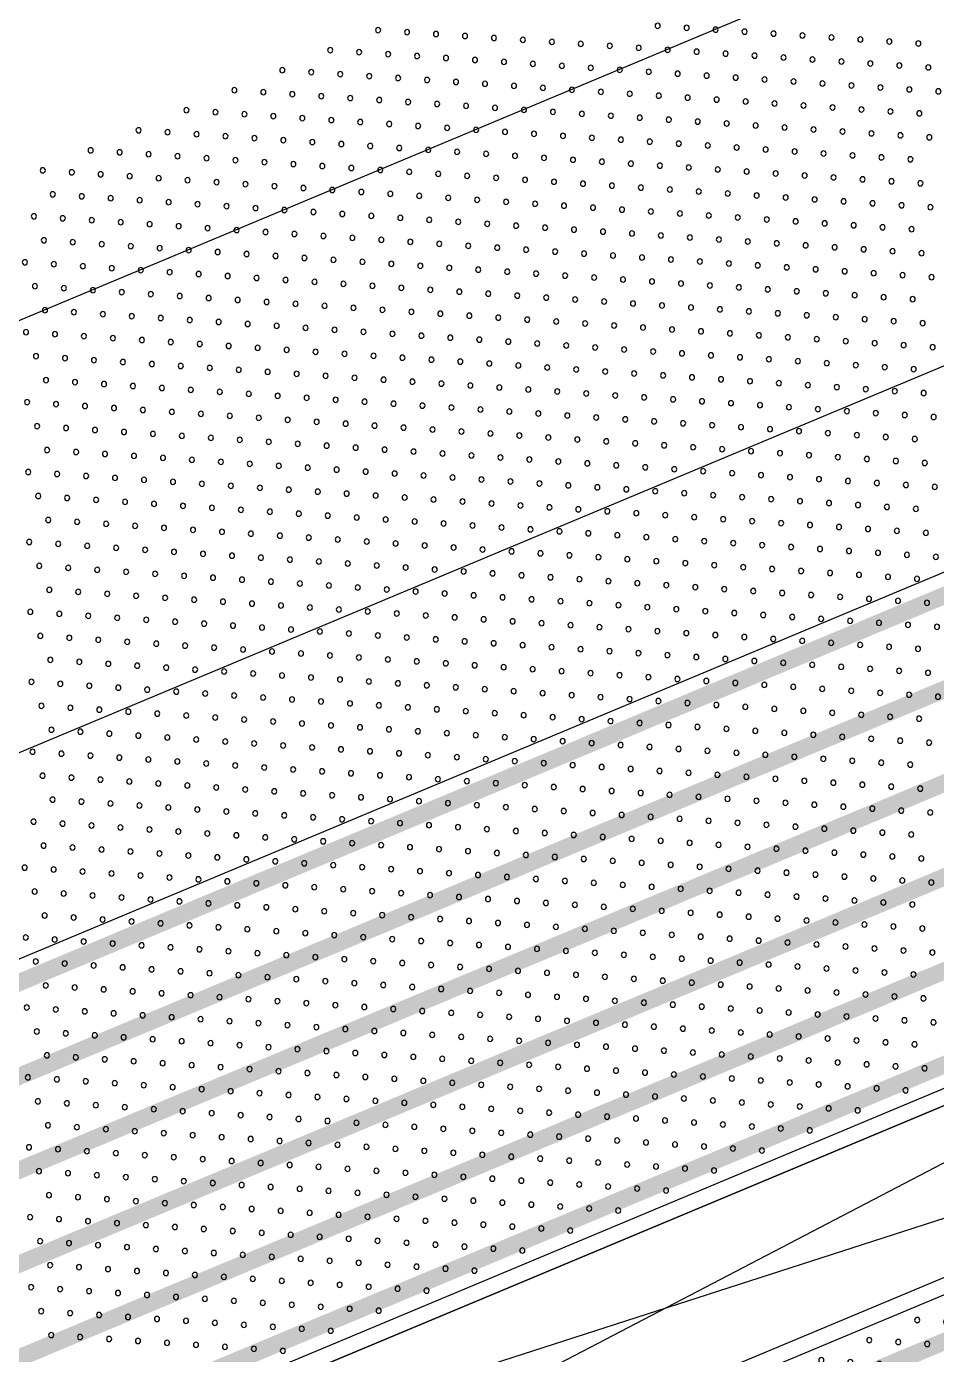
# Model space of a CAD drawing. Header units: millimetres. Extents: x 712803 to 922331, y -1382701 to -1225629.
# Drawn here: x 810836 to 811888, y -1275239 to -1273705 of the extents above; entities that cross this region are included whole.
import ezdxf

# ---------------------------------------------------------------- set-up
doc = ezdxf.new("R2010")
doc.units = ezdxf.units.MM
doc.header["$LTSCALE"] = 10
doc.header["$MEASUREMENT"] = 0
doc.linetypes.add('CENTER', pattern=[50.8, 31.75, -6.35, 6.35, -6.35])
for name, color, linetype in [('I—平顶—分格线', 8, 'Continuous'), ('I—平顶—暖通', 144, 'Continuous'), ('I—平顶—灯具', 62, 'Continuous'), ('I—平顶—造型', 122, 'Continuous')]:
    doc.layers.add(name, color=color, linetype=linetype)

# ---------------------------------------------------------------- blocks, each defined once
blk = doc.blocks.new('30-2')
at = {"layer": 'I—平顶—分格线'}
for centre in [(-200, -454.7), (-170, -454.7), (-140, -454.7), (-275, -484.7), (-245, -484.7), (-215, -484.7), (-185, -484.7), (-155, -484.7), (-125, -484.7), (-350, -514.7), (-320, -514.7), (-290, -514.7), (-260, -514.7), (-230, -514.7), (-200, -514.7), (-170, -514.7), (-140, -514.7), (-110, -514.7), (-425, -544.7), (-395, -544.7), (-365, -544.7), (-335, -544.7), (-305, -544.7), (-275, -544.7), (-245, -544.7), (-215, -544.7), (-185, -544.7), (-155, -544.7), (-125, -544.7), (-95, -544.7), (-500, -574.7), (-470, -574.7), (-440, -574.7), (-410, -574.7), (-380, -574.7), (-350, -574.7), (-320, -574.7), (-290, -574.7), (-260, -574.7), (-230, -574.7), (-200, -574.7), (-170, -574.7), (-140, -574.7), (-110, -574.7), (-80, -574.7), (-575, -604.7), (-545, -604.7), (-515, -604.7), (-485, -604.7), (-455, -604.7), (-425, -604.7), (-395, -604.7), (-365, -604.7), (-335, -604.7), (-305, -604.7), (-275, -604.7), (-245, -604.7), (-215, -604.7), (-185, -604.7), (-155, -604.7), (-125, -604.7), (-95, -604.7), (-65, -604.7), (-650, -634.7), (-620, -634.7), (-590, -634.7), (-560, -634.7), (-530, -634.7), (-500, -634.7), (-470, -634.7), (-440, -634.7), (-410, -634.7), (-380, -634.7), (-350, -634.7), (-320, -634.7), (-290, -634.7), (-260, -634.7), (-230, -634.7), (-200, -634.7), (-170, -634.7), (-140, -634.7), (-110, -634.7), (-80, -634.7), (-50, -634.7), (-695, -664.7), (-665, -664.7), (-635, -664.7), (-605, -664.7), (-575, -664.7), (-545, -664.7), (-515, -664.7), (-485, -664.7), (-455, -664.7), (-425, -664.7), (-395, -664.7), (-365, -664.7), (-335, -664.7), (-305, -664.7), (-275, -664.7), (-245, -664.7), (-215, -664.7), (-185, -664.7), (-155, -664.7), (-125, -664.7), (-95, -664.7), (-65, -664.7), (-35, -664.7), (-770, -694.7), (-740, -694.7), (-710, -694.7), (-680, -694.7), (-650, -694.7), (-620, -694.7), (-590, -694.7), (-560, -694.7), (-530, -694.7), (-500, -694.7), (-470, -694.7), (-440, -694.7), (-410, -694.7), (-380, -694.7), (-350, -694.7), (-320, -694.7), (-290, -694.7), (-260, -694.7), (-230, -694.7), (-200, -694.7), (-170, -694.7), (-140, -694.7), (-110, -694.7), (-80, -694.7), (-50, -694.7), (-20, -694.7), (-845, -724.7), (-815, -724.7), (-785, -724.7), (-755, -724.7), (-725, -724.7), (-695, -724.7), (-665, -724.7), (-635, -724.7), (-605, -724.7), (-575, -724.7), (-545, -724.7), (-515, -724.7), (-485, -724.7), (-455, -724.7), (-425, -724.7), (-395, -724.7), (-365, -724.7), (-335, -724.7), (-305, -724.7), (-275, -724.7), (-245, -724.7), (-215, -724.7), (-185, -724.7), (-155, -724.7), (-125, -724.7), (-95, -724.7), (-65, -724.7), (-35, -724.7), (-920, -754.7), (-890, -754.7), (-860, -754.7), (-830, -754.7), (-800, -754.7), (-770, -754.7), (-740, -754.7), (-710, -754.7), (-680, -754.7), (-650, -754.7), (-620, -754.7), (-590, -754.7), (-560, -754.7), (-530, -754.7), (-500, -754.7), (-470, -754.7), (-440, -754.7), (-410, -754.7), (-380, -754.7), (-350, -754.7), (-320, -754.7), (-290, -754.7), (-260, -754.7), (-230, -754.7), (-200, -754.7), (-170, -754.7), (-140, -754.7), (-110, -754.7), (-80, -754.7), (-50, -754.7), (-20, -754.7), (-995, -784.7), (-965, -784.7), (-935, -784.7), (-905, -784.7), (-875, -784.7), (-845, -784.7), (-815, -784.7), (-785, -784.7), (-755, -784.7), (-725, -784.7), (-695, -784.7), (-665, -784.7), (-635, -784.7), (-605, -784.7), (-575, -784.7), (-545, -784.7), (-515, -784.7), (-485, -784.7), (-455, -784.7), (-425, -784.7), (-395, -784.7), (-365, -784.7), (-335, -784.7), (-305, -784.7), (-275, -784.7), (-245, -784.7), (-215, -784.7), (-185, -784.7), (-155, -784.7), (-125, -784.7), (-95, -784.7), (-65, -784.7), (-35, -784.7), (-1070, -814.7), (-1040, -814.7), (-1010, -814.7), (-980, -814.7), (-950, -814.7), (-920, -814.7), (-890, -814.7), (-860, -814.7), (-830, -814.7), (-800, -814.7), (-770, -814.7), (-740, -814.7), (-710, -814.7), (-680, -814.7), (-650, -814.7), (-620, -814.7), (-590, -814.7), (-560, -814.7), (-530, -814.7), (-500, -814.7), (-470, -814.7), (-440, -814.7), (-410, -814.7), (-380, -814.7), (-350, -814.7), (-320, -814.7), (-290, -814.7), (-260, -814.7), (-230, -814.7), (-200, -814.7), (-170, -814.7), (-140, -814.7), (-110, -814.7), (-80, -814.7), (-50, -814.7), (-20, -814.7), (-1145, -844.7), (-1115, -844.7), (-1085, -844.7), (-1055, -844.7), (-1025, -844.7), (-995, -844.7), (-965, -844.7), (-935, -844.7), (-905, -844.7), (-875, -844.7), (-845, -844.7), (-815, -844.7), (-785, -844.7), (-755, -844.7), (-725, -844.7), (-695, -844.7), (-665, -844.7), (-635, -844.7), (-605, -844.7), (-575, -844.7), (-545, -844.7), (-515, -844.7), (-485, -844.7), (-455, -844.7), (-425, -844.7), (-395, -844.7), (-365, -844.7), (-335, -844.7), (-305, -844.7), (-275, -844.7), (-245, -844.7), (-215, -844.7), (-185, -844.7), (-155, -844.7), (-125, -844.7), (-95, -844.7), (-65, -844.7), (-35, -844.7), (-1220, -874.7), (-1190, -874.7), (-1160, -874.7), (-1130, -874.7), (-1100, -874.7), (-1070, -874.7), (-1040, -874.7), (-1010, -874.7), (-980, -874.7), (-950, -874.7), (-920, -874.7), (-890, -874.7), (-860, -874.7), (-830, -874.7), (-800, -874.7), (-770, -874.7), (-740, -874.7), (-710, -874.7), (-680, -874.7), (-650, -874.7), (-620, -874.7), (-590, -874.7), (-560, -874.7), (-530, -874.7), (-500, -874.7), (-470, -874.7), (-440, -874.7), (-410, -874.7), (-380, -874.7), (-350, -874.7), (-320, -874.7), (-290, -874.7), (-260, -874.7), (-230, -874.7), (-200, -874.7), (-170, -874.7), (-140, -874.7), (-110, -874.7), (-80, -874.7), (-50, -874.7), (-20, -874.7), (-1295, -904.7), (-1265, -904.7), (-1235, -904.7), (-1205, -904.7), (-1175, -904.7), (-1145, -904.7), (-1115, -904.7), (-1085, -904.7), (-1055, -904.7), (-1025, -904.7), (-995, -904.7), (-965, -904.7), (-935, -904.7), (-905, -904.7), (-875, -904.7), (-845, -904.7), (-815, -904.7), (-785, -904.7), (-755, -904.7), (-725, -904.7), (-695, -904.7), (-665, -904.7), (-635, -904.7), (-605, -904.7), (-575, -904.7), (-545, -904.7), (-515, -904.7), (-485, -904.7), (-455, -904.7), (-425, -904.7), (-395, -904.7), (-365, -904.7), (-335, -904.7), (-305, -904.7), (-275, -904.7), (-245, -904.7), (-215, -904.7), (-185, -904.7), (-155, -904.7), (-125, -904.7), (-95, -904.7), (-65, -904.7), (-35, -904.7), (-1340, -934.7), (-1310, -934.7), (-1280, -934.7), (-1250, -934.7), (-1220, -934.7), (-1190, -934.7), (-1160, -934.7), (-1130, -934.7), (-1100, -934.7), (-1070, -934.7), (-1040, -934.7), (-1010, -934.7), (-980, -934.7), (-950, -934.7), (-920, -934.7), (-890, -934.7), (-860, -934.7), (-830, -934.7), (-800, -934.7), (-770, -934.7), (-740, -934.7), (-710, -934.7), (-680, -934.7), (-650, -934.7), (-620, -934.7), (-590, -934.7), (-560, -934.7), (-530, -934.7), (-500, -934.7), (-470, -934.7), (-440, -934.7), (-410, -934.7), (-380, -934.7), (-350, -934.7), (-320, -934.7), (-290, -934.7), (-260, -934.7), (-230, -934.7), (-200, -934.7), (-170, -934.7), (-140, -934.7), (-110, -934.7), (-80, -934.7), (-50, -934.7), (-20, -934.7), (-1385, -964.7), (-1355, -964.7), (-1325, -964.7), (-1295, -964.7), (-1265, -964.7), (-1235, -964.7), (-1205, -964.7), (-1175, -964.7), (-1145, -964.7), (-1115, -964.7), (-1085, -964.7), (-1055, -964.7), (-1025, -964.7), (-995, -964.7), (-965, -964.7), (-935, -964.7), (-905, -964.7), (-875, -964.7), (-845, -964.7), (-815, -964.7), (-785, -964.7), (-755, -964.7), (-725, -964.7), (-695, -964.7), (-665, -964.7), (-635, -964.7), (-605, -964.7), (-575, -964.7), (-545, -964.7), (-515, -964.7), (-485, -964.7), (-455, -964.7), (-425, -964.7), (-395, -964.7), (-365, -964.7), (-335, -964.7), (-305, -964.7), (-275, -964.7), (-245, -964.7), (-215, -964.7), (-185, -964.7), (-155, -964.7), (-125, -964.7), (-95, -964.7), (-65, -964.7), (-35, -964.7), (-1370, -994.7), (-1340, -994.7), (-1310, -994.7), (-1280, -994.7), (-1250, -994.7), (-1220, -994.7), (-1190, -994.7), (-1160, -994.7), (-1130, -994.7), (-1100, -994.7), (-1070, -994.7), (-1040, -994.7), (-1010, -994.7), (-980, -994.7), (-950, -994.7), (-920, -994.7), (-890, -994.7), (-860, -994.7), (-830, -994.7), (-800, -994.7), (-770, -994.7), (-740, -994.7), (-710, -994.7), (-680, -994.7), (-650, -994.7), (-620, -994.7), (-590, -994.7), (-560, -994.7), (-530, -994.7), (-500, -994.7), (-470, -994.7), (-440, -994.7), (-410, -994.7), (-380, -994.7), (-350, -994.7), (-320, -994.7), (-290, -994.7), (-260, -994.7), (-230, -994.7), (-200, -994.7), (-170, -994.7), (-140, -994.7), (-110, -994.7), (-80, -994.7), (-50, -994.7), (-20, -994.7), (-1385, -1024.7), (-1355, -1024.7), (-1325, -1024.7), (-1295, -1024.7), (-1265, -1024.7), (-1235, -1024.7), (-1205, -1024.7), (-1175, -1024.7), (-1145, -1024.7), (-1115, -1024.7), (-1085, -1024.7), (-1055, -1024.7), (-1025, -1024.7), (-995, -1024.7), (-965, -1024.7), (-935, -1024.7), (-905, -1024.7), (-875, -1024.7), (-845, -1024.7), (-815, -1024.7), (-785, -1024.7), (-755, -1024.7), (-725, -1024.7), (-695, -1024.7), (-665, -1024.7), (-635, -1024.7), (-605, -1024.7), (-575, -1024.7), (-545, -1024.7), (-515, -1024.7), (-485, -1024.7), (-455, -1024.7), (-425, -1024.7), (-395, -1024.7), (-365, -1024.7), (-335, -1024.7), (-305, -1024.7), (-275, -1024.7), (-245, -1024.7), (-215, -1024.7), (-185, -1024.7), (-155, -1024.7), (-125, -1024.7), (-95, -1024.7), (-65, -1024.7), (-35, -1024.7), (-1370, -1054.7), (-1340, -1054.7), (-1310, -1054.7), (-1280, -1054.7), (-1250, -1054.7), (-1220, -1054.7), (-1190, -1054.7), (-1160, -1054.7), (-1130, -1054.7), (-1100, -1054.7), (-1070, -1054.7), (-1040, -1054.7), (-1010, -1054.7), (-980, -1054.7), (-950, -1054.7), (-920, -1054.7), (-890, -1054.7), (-860, -1054.7), (-830, -1054.7), (-800, -1054.7), (-770, -1054.7), (-740, -1054.7), (-710, -1054.7), (-680, -1054.7), (-650, -1054.7), (-620, -1054.7), (-590, -1054.7), (-560, -1054.7), (-530, -1054.7), (-500, -1054.7), (-470, -1054.7), (-440, -1054.7), (-410, -1054.7), (-380, -1054.7), (-350, -1054.7), (-320, -1054.7), (-290, -1054.7), (-260, -1054.7), (-230, -1054.7), (-200, -1054.7), (-170, -1054.7), (-140, -1054.7), (-110, -1054.7), (-80, -1054.7), (-50, -1054.7), (-20, -1054.7), (-1385, -1084.7), (-1355, -1084.7), (-1325, -1084.7), (-1295, -1084.7), (-1265, -1084.7), (-1235, -1084.7), (-1205, -1084.7), (-1175, -1084.7), (-1145, -1084.7), (-1115, -1084.7), (-1085, -1084.7), (-1055, -1084.7), (-1025, -1084.7), (-995, -1084.7), (-965, -1084.7), (-935, -1084.7), (-905, -1084.7), (-875, -1084.7), (-845, -1084.7), (-815, -1084.7), (-785, -1084.7), (-755, -1084.7), (-725, -1084.7), (-695, -1084.7), (-665, -1084.7), (-635, -1084.7), (-605, -1084.7), (-575, -1084.7), (-545, -1084.7), (-515, -1084.7), (-485, -1084.7), (-455, -1084.7), (-425, -1084.7), (-395, -1084.7), (-365, -1084.7), (-335, -1084.7), (-305, -1084.7), (-275, -1084.7), (-245, -1084.7), (-215, -1084.7), (-185, -1084.7), (-155, -1084.7), (-125, -1084.7), (-95, -1084.7), (-65, -1084.7), (-35, -1084.7), (-1370, -1114.7), (-1340, -1114.7), (-1310, -1114.7), (-1280, -1114.7), (-1250, -1114.7), (-1220, -1114.7), (-1190, -1114.7), (-1160, -1114.7), (-1130, -1114.7), (-1100, -1114.7), (-1070, -1114.7), (-1040, -1114.7), (-1010, -1114.7), (-980, -1114.7), (-950, -1114.7), (-920, -1114.7), (-890, -1114.7), (-860, -1114.7), (-830, -1114.7), (-800, -1114.7), (-770, -1114.7), (-740, -1114.7), (-710, -1114.7), (-680, -1114.7), (-650, -1114.7), (-620, -1114.7), (-590, -1114.7), (-560, -1114.7), (-530, -1114.7), (-500, -1114.7), (-470, -1114.7), (-440, -1114.7), (-410, -1114.7), (-380, -1114.7), (-350, -1114.7), (-320, -1114.7), (-290, -1114.7), (-260, -1114.7), (-230, -1114.7), (-200, -1114.7), (-170, -1114.7), (-140, -1114.7), (-110, -1114.7), (-80, -1114.7), (-50, -1114.7), (-20, -1114.7), (-1385, -1144.7), (-1355, -1144.7), (-1325, -1144.7), (-1295, -1144.7), (-1265, -1144.7), (-1235, -1144.7), (-1205, -1144.7), (-1175, -1144.7), (-1145, -1144.7), (-1115, -1144.7), (-1085, -1144.7), (-1055, -1144.7), (-1025, -1144.7), (-995, -1144.7), (-965, -1144.7), (-935, -1144.7), (-905, -1144.7), (-875, -1144.7), (-845, -1144.7), (-815, -1144.7), (-785, -1144.7), (-755, -1144.7), (-725, -1144.7), (-695, -1144.7), (-665, -1144.7), (-635, -1144.7), (-605, -1144.7), (-575, -1144.7), (-545, -1144.7), (-515, -1144.7), (-485, -1144.7), (-455, -1144.7), (-425, -1144.7), (-395, -1144.7), (-365, -1144.7), (-335, -1144.7), (-305, -1144.7), (-275, -1144.7), (-245, -1144.7), (-215, -1144.7), (-185, -1144.7), (-155, -1144.7), (-125, -1144.7), (-95, -1144.7), (-65, -1144.7), (-35, -1144.7), (-1370, -1174.7), (-1340, -1174.7), (-1310, -1174.7), (-1280, -1174.7), (-1250, -1174.7), (-1220, -1174.7), (-1190, -1174.7), (-1160, -1174.7), (-1130, -1174.7), (-1100, -1174.7), (-1070, -1174.7), (-1040, -1174.7), (-1010, -1174.7), (-980, -1174.7), (-950, -1174.7), (-920, -1174.7), (-890, -1174.7), (-860, -1174.7), (-830, -1174.7), (-800, -1174.7), (-770, -1174.7), (-740, -1174.7), (-710, -1174.7), (-680, -1174.7), (-650, -1174.7), (-620, -1174.7), (-590, -1174.7), (-560, -1174.7), (-530, -1174.7), (-500, -1174.7), (-470, -1174.7), (-440, -1174.7), (-410, -1174.7), (-380, -1174.7), (-350, -1174.7), (-320, -1174.7), (-290, -1174.7), (-260, -1174.7), (-230, -1174.7), (-200, -1174.7), (-170, -1174.7), (-140, -1174.7), (-110, -1174.7), (-80, -1174.7), (-50, -1174.7), (-20, -1174.7), (-1385, -1204.7), (-1355, -1204.7), (-1325, -1204.7), (-1295, -1204.7), (-1265, -1204.7), (-1235, -1204.7), (-1205, -1204.7), (-1175, -1204.7), (-1145, -1204.7), (-1115, -1204.7), (-1085, -1204.7), (-1055, -1204.7), (-1025, -1204.7), (-995, -1204.7), (-965, -1204.7), (-935, -1204.7), (-905, -1204.7), (-875, -1204.7), (-845, -1204.7), (-815, -1204.7), (-785, -1204.7), (-755, -1204.7), (-725, -1204.7), (-695, -1204.7), (-665, -1204.7), (-635, -1204.7), (-605, -1204.7), (-575, -1204.7), (-545, -1204.7), (-515, -1204.7), (-485, -1204.7), (-455, -1204.7), (-425, -1204.7), (-395, -1204.7), (-365, -1204.7), (-335, -1204.7), (-305, -1204.7), (-275, -1204.7), (-245, -1204.7), (-215, -1204.7), (-185, -1204.7), (-155, -1204.7), (-125, -1204.7), (-95, -1204.7), (-65, -1204.7), (-35, -1204.7), (-1370, -1234.7), (-1340, -1234.7), (-1310, -1234.7), (-1280, -1234.7), (-1250, -1234.7), (-1220, -1234.7), (-1190, -1234.7), (-1160, -1234.7), (-1130, -1234.7), (-1100, -1234.7), (-1070, -1234.7), (-1040, -1234.7), (-1010, -1234.7), (-980, -1234.7), (-950, -1234.7), (-920, -1234.7), (-890, -1234.7), (-860, -1234.7), (-830, -1234.7), (-800, -1234.7), (-770, -1234.7), (-740, -1234.7), (-710, -1234.7), (-680, -1234.7), (-650, -1234.7), (-620, -1234.7), (-590, -1234.7), (-560, -1234.7), (-530, -1234.7), (-500, -1234.7), (-470, -1234.7), (-440, -1234.7), (-410, -1234.7), (-380, -1234.7), (-350, -1234.7), (-320, -1234.7), (-290, -1234.7), (-260, -1234.7), (-230, -1234.7), (-200, -1234.7), (-170, -1234.7), (-140, -1234.7), (-110, -1234.7), (-80, -1234.7), (-50, -1234.7), (-20, -1234.7), (-1385, -1264.7), (-1355, -1264.7), (-1325, -1264.7), (-1295, -1264.7), (-1265, -1264.7), (-1235, -1264.7), (-1205, -1264.7), (-1175, -1264.7), (-1145, -1264.7), (-1115, -1264.7), (-1085, -1264.7), (-1055, -1264.7), (-1025, -1264.7), (-995, -1264.7), (-965, -1264.7), (-935, -1264.7), (-905, -1264.7), (-875, -1264.7), (-845, -1264.7), (-815, -1264.7), (-785, -1264.7), (-755, -1264.7), (-725, -1264.7), (-695, -1264.7), (-665, -1264.7), (-635, -1264.7), (-605, -1264.7), (-575, -1264.7), (-545, -1264.7), (-515, -1264.7), (-485, -1264.7), (-455, -1264.7), (-425, -1264.7), (-395, -1264.7), (-365, -1264.7), (-335, -1264.7), (-305, -1264.7), (-275, -1264.7), (-245, -1264.7), (-215, -1264.7), (-185, -1264.7), (-155, -1264.7), (-125, -1264.7), (-95, -1264.7), (-65, -1264.7), (-35, -1264.7), (-1370, -1294.7), (-1340, -1294.7), (-1310, -1294.7), (-1280, -1294.7), (-1250, -1294.7), (-1220, -1294.7), (-1190, -1294.7), (-1160, -1294.7), (-1130, -1294.7), (-1100, -1294.7), (-1070, -1294.7), (-1040, -1294.7), (-1010, -1294.7), (-980, -1294.7), (-950, -1294.7), (-920, -1294.7), (-890, -1294.7), (-860, -1294.7), (-830, -1294.7), (-800, -1294.7), (-770, -1294.7), (-740, -1294.7), (-710, -1294.7), (-680, -1294.7), (-650, -1294.7), (-620, -1294.7), (-590, -1294.7), (-560, -1294.7), (-530, -1294.7), (-500, -1294.7), (-470, -1294.7), (-440, -1294.7), (-410, -1294.7), (-380, -1294.7), (-350, -1294.7), (-320, -1294.7), (-290, -1294.7), (-260, -1294.7), (-230, -1294.7), (-200, -1294.7), (-170, -1294.7), (-140, -1294.7), (-110, -1294.7), (-80, -1294.7), (-50, -1294.7), (-20, -1294.7), (-1385, -1324.7), (-1355, -1324.7), (-1325, -1324.7), (-1295, -1324.7), (-1265, -1324.7), (-1235, -1324.7), (-1205, -1324.7), (-1175, -1324.7), (-1145, -1324.7), (-1115, -1324.7), (-1085, -1324.7), (-1055, -1324.7), (-1025, -1324.7), (-995, -1324.7), (-965, -1324.7), (-935, -1324.7), (-905, -1324.7), (-875, -1324.7), (-845, -1324.7), (-815, -1324.7), (-785, -1324.7), (-755, -1324.7), (-725, -1324.7), (-695, -1324.7), (-665, -1324.7), (-635, -1324.7), (-605, -1324.7), (-575, -1324.7), (-545, -1324.7), (-515, -1324.7), (-485, -1324.7), (-455, -1324.7), (-425, -1324.7), (-395, -1324.7), (-365, -1324.7), (-335, -1324.7), (-305, -1324.7), (-275, -1324.7), (-245, -1324.7), (-215, -1324.7), (-185, -1324.7), (-155, -1324.7), (-125, -1324.7), (-95, -1324.7), (-65, -1324.7), (-35, -1324.7), (-1370, -1354.7), (-1340, -1354.7), (-1310, -1354.7), (-1280, -1354.7), (-1250, -1354.7), (-1220, -1354.7), (-1190, -1354.7), (-1160, -1354.7), (-1130, -1354.7), (-1100, -1354.7), (-1070, -1354.7), (-1040, -1354.7), (-1010, -1354.7), (-980, -1354.7), (-950, -1354.7), (-920, -1354.7), (-890, -1354.7), (-860, -1354.7), (-830, -1354.7), (-800, -1354.7), (-770, -1354.7), (-740, -1354.7), (-710, -1354.7), (-680, -1354.7), (-650, -1354.7), (-620, -1354.7), (-590, -1354.7), (-560, -1354.7), (-530, -1354.7), (-500, -1354.7), (-470, -1354.7), (-440, -1354.7), (-410, -1354.7), (-380, -1354.7), (-350, -1354.7), (-320, -1354.7), (-290, -1354.7), (-260, -1354.7), (-230, -1354.7), (-200, -1354.7), (-170, -1354.7), (-140, -1354.7), (-110, -1354.7), (-80, -1354.7), (-50, -1354.7), (-20, -1354.7), (-1385, -1384.7), (-1355, -1384.7), (-1325, -1384.7), (-1295, -1384.7), (-1265, -1384.7), (-1235, -1384.7), (-1205, -1384.7), (-1175, -1384.7), (-1145, -1384.7), (-1115, -1384.7), (-1085, -1384.7), (-1055, -1384.7), (-1025, -1384.7), (-995, -1384.7), (-965, -1384.7), (-935, -1384.7), (-905, -1384.7), (-875, -1384.7), (-845, -1384.7), (-815, -1384.7), (-785, -1384.7), (-755, -1384.7), (-725, -1384.7), (-695, -1384.7), (-665, -1384.7), (-635, -1384.7), (-605, -1384.7), (-575, -1384.7), (-545, -1384.7), (-515, -1384.7), (-485, -1384.7), (-455, -1384.7), (-425, -1384.7), (-395, -1384.7), (-365, -1384.7), (-335, -1384.7), (-305, -1384.7), (-275, -1384.7), (-245, -1384.7), (-215, -1384.7), (-185, -1384.7), (-155, -1384.7), (-125, -1384.7), (-95, -1384.7), (-65, -1384.7), (-35, -1384.7), (-1370, -1414.7), (-1340, -1414.7), (-1310, -1414.7), (-1280, -1414.7), (-1250, -1414.7), (-1220, -1414.7), (-1190, -1414.7), (-1160, -1414.7), (-1130, -1414.7), (-1100, -1414.7), (-1070, -1414.7), (-1040, -1414.7), (-1010, -1414.7), (-980, -1414.7), (-950, -1414.7), (-920, -1414.7), (-890, -1414.7), (-860, -1414.7), (-830, -1414.7), (-800, -1414.7), (-770, -1414.7), (-740, -1414.7), (-710, -1414.7), (-680, -1414.7), (-650, -1414.7), (-620, -1414.7), (-590, -1414.7), (-560, -1414.7), (-530, -1414.7), (-500, -1414.7), (-470, -1414.7), (-440, -1414.7), (-410, -1414.7), (-380, -1414.7), (-350, -1414.7), (-320, -1414.7), (-290, -1414.7), (-260, -1414.7), (-230, -1414.7), (-200, -1414.7), (-170, -1414.7), (-140, -1414.7), (-110, -1414.7), (-80, -1414.7), (-50, -1414.7), (-20, -1414.7), (-1355, -1444.7), (-1325, -1444.7), (-1295, -1444.7), (-1265, -1444.7), (-1235, -1444.7), (-1205, -1444.7), (-1175, -1444.7), (-1145, -1444.7), (-1115, -1444.7), (-1085, -1444.7), (-1055, -1444.7), (-1025, -1444.7), (-995, -1444.7), (-965, -1444.7), (-935, -1444.7), (-905, -1444.7), (-875, -1444.7), (-845, -1444.7), (-815, -1444.7), (-785, -1444.7), (-755, -1444.7), (-725, -1444.7), (-695, -1444.7), (-665, -1444.7), (-635, -1444.7), (-605, -1444.7), (-575, -1444.7), (-545, -1444.7), (-515, -1444.7), (-485, -1444.7), (-455, -1444.7), (-425, -1444.7), (-395, -1444.7), (-365, -1444.7), (-335, -1444.7), (-305, -1444.7), (-275, -1444.7), (-245, -1444.7), (-215, -1444.7), (-185, -1444.7), (-155, -1444.7), (-125, -1444.7), (-95, -1444.7), (-65, -1444.7), (-35, -1444.7), (-1340, -1474.7), (-1310, -1474.7), (-1280, -1474.7), (-1250, -1474.7), (-1220, -1474.7), (-1190, -1474.7), (-1160, -1474.7), (-1130, -1474.7), (-1100, -1474.7), (-1070, -1474.7), (-1040, -1474.7), (-1010, -1474.7), (-980, -1474.7), (-950, -1474.7), (-920, -1474.7), (-890, -1474.7), (-860, -1474.7), (-830, -1474.7), (-800, -1474.7), (-770, -1474.7), (-740, -1474.7), (-710, -1474.7), (-680, -1474.7), (-650, -1474.7), (-620, -1474.7), (-590, -1474.7), (-560, -1474.7), (-530, -1474.7), (-500, -1474.7), (-470, -1474.7), (-440, -1474.7), (-410, -1474.7), (-380, -1474.7), (-350, -1474.7), (-320, -1474.7), (-290, -1474.7), (-260, -1474.7), (-230, -1474.7), (-200, -1474.7), (-170, -1474.7), (-140, -1474.7), (-110, -1474.7), (-80, -1474.7), (-50, -1474.7), (-20, -1474.7), (-1325, -1504.7), (-1295, -1504.7), (-1265, -1504.7), (-1235, -1504.7), (-1205, -1504.7), (-1175, -1504.7), (-1145, -1504.7), (-1115, -1504.7), (-1085, -1504.7), (-1055, -1504.7), (-1025, -1504.7), (-995, -1504.7), (-965, -1504.7), (-935, -1504.7), (-905, -1504.7), (-875, -1504.7), (-845, -1504.7), (-815, -1504.7), (-785, -1504.7), (-755, -1504.7), (-725, -1504.7), (-695, -1504.7), (-665, -1504.7), (-635, -1504.7), (-605, -1504.7), (-575, -1504.7), (-545, -1504.7), (-515, -1504.7), (-485, -1504.7), (-455, -1504.7), (-425, -1504.7), (-395, -1504.7), (-365, -1504.7), (-335, -1504.7), (-305, -1504.7), (-275, -1504.7), (-245, -1504.7), (-215, -1504.7), (-185, -1504.7), (-155, -1504.7), (-125, -1504.7), (-95, -1504.7), (-65, -1504.7), (-35, -1504.7), (-1310, -1534.7), (-1280, -1534.7), (-1250, -1534.7), (-1220, -1534.7), (-1190, -1534.7), (-1160, -1534.7), (-1130, -1534.7), (-1100, -1534.7), (-1070, -1534.7), (-1040, -1534.7), (-1010, -1534.7), (-980, -1534.7), (-950, -1534.7), (-920, -1534.7), (-890, -1534.7), (-860, -1534.7), (-830, -1534.7), (-800, -1534.7), (-770, -1534.7), (-740, -1534.7), (-710, -1534.7), (-680, -1534.7), (-650, -1534.7), (-620, -1534.7), (-590, -1534.7), (-560, -1534.7), (-530, -1534.7), (-500, -1534.7), (-470, -1534.7), (-440, -1534.7), (-410, -1534.7), (-380, -1534.7), (-350, -1534.7), (-320, -1534.7), (-290, -1534.7), (-260, -1534.7), (-230, -1534.7), (-200, -1534.7), (-170, -1534.7), (-140, -1534.7), (-110, -1534.7), (-80, -1534.7), (-1295, -1564.7), (-1265, -1564.7), (-1235, -1564.7), (-1205, -1564.7), (-1175, -1564.7), (-1145, -1564.7), (-1115, -1564.7), (-1085, -1564.7), (-1055, -1564.7), (-1025, -1564.7), (-995, -1564.7), (-965, -1564.7), (-935, -1564.7), (-905, -1564.7), (-875, -1564.7), (-845, -1564.7), (-815, -1564.7), (-785, -1564.7), (-755, -1564.7), (-725, -1564.7), (-695, -1564.7), (-665, -1564.7), (-635, -1564.7), (-605, -1564.7), (-575, -1564.7), (-545, -1564.7), (-515, -1564.7), (-485, -1564.7), (-455, -1564.7), (-425, -1564.7), (-395, -1564.7), (-365, -1564.7), (-335, -1564.7), (-305, -1564.7), (-275, -1564.7), (-245, -1564.7), (-215, -1564.7), (-185, -1564.7), (-155, -1564.7), (-1280, -1594.7), (-1250, -1594.7), (-1220, -1594.7), (-1190, -1594.7), (-1160, -1594.7), (-1130, -1594.7), (-1100, -1594.7), (-1070, -1594.7), (-1040, -1594.7), (-1010, -1594.7), (-980, -1594.7), (-950, -1594.7), (-920, -1594.7), (-890, -1594.7), (-860, -1594.7), (-830, -1594.7), (-800, -1594.7), (-770, -1594.7), (-740, -1594.7), (-710, -1594.7), (-680, -1594.7), (-650, -1594.7), (-620, -1594.7), (-590, -1594.7), (-560, -1594.7), (-530, -1594.7), (-500, -1594.7), (-470, -1594.7), (-440, -1594.7), (-410, -1594.7), (-380, -1594.7), (-350, -1594.7), (-320, -1594.7), (-290, -1594.7), (-260, -1594.7), (-230, -1594.7), (-1265, -1624.7), (-1235, -1624.7), (-1205, -1624.7), (-1175, -1624.7), (-1145, -1624.7), (-1115, -1624.7), (-1085, -1624.7), (-1055, -1624.7), (-1025, -1624.7), (-995, -1624.7), (-965, -1624.7), (-935, -1624.7), (-905, -1624.7), (-875, -1624.7), (-845, -1624.7), (-815, -1624.7), (-785, -1624.7), (-755, -1624.7), (-725, -1624.7), (-695, -1624.7), (-665, -1624.7), (-635, -1624.7), (-605, -1624.7), (-575, -1624.7), (-545, -1624.7), (-515, -1624.7), (-485, -1624.7), (-455, -1624.7), (-425, -1624.7), (-395, -1624.7), (-365, -1624.7), (-335, -1624.7), (-305, -1624.7), (-1250, -1654.7), (-1220, -1654.7), (-1190, -1654.7), (-1160, -1654.7), (-1130, -1654.7), (-1100, -1654.7), (-1070, -1654.7), (-1040, -1654.7), (-1010, -1654.7), (-980, -1654.7), (-950, -1654.7), (-920, -1654.7), (-890, -1654.7), (-860, -1654.7), (-830, -1654.7), (-800, -1654.7), (-770, -1654.7), (-740, -1654.7), (-710, -1654.7), (-680, -1654.7), (-650, -1654.7), (-620, -1654.7), (-590, -1654.7), (-560, -1654.7), (-530, -1654.7), (-500, -1654.7), (-470, -1654.7), (-440, -1654.7), (-410, -1654.7), (-380, -1654.7), (-1265, -1684.7), (-1235, -1684.7), (-1205, -1684.7), (-1175, -1684.7), (-1145, -1684.7), (-1115, -1684.7), (-1085, -1684.7), (-1055, -1684.7), (-1025, -1684.7), (-995, -1684.7), (-965, -1684.7), (-935, -1684.7), (-905, -1684.7), (-875, -1684.7), (-845, -1684.7), (-815, -1684.7), (-785, -1684.7), (-755, -1684.7), (-725, -1684.7), (-695, -1684.7), (-665, -1684.7), (-635, -1684.7), (-605, -1684.7), (-575, -1684.7), (-545, -1684.7), (-515, -1684.7), (-485, -1684.7), (-455, -1684.7), (-425, -1684.7), (-1250, -1714.7), (-1220, -1714.7), (-1190, -1714.7), (-1160, -1714.7), (-1130, -1714.7), (-1100, -1714.7), (-1070, -1714.7), (-1040, -1714.7), (-1010, -1714.7), (-980, -1714.7), (-950, -1714.7), (-920, -1714.7), (-890, -1714.7), (-860, -1714.7), (-830, -1714.7), (-800, -1714.7), (-770, -1714.7), (-740, -1714.7), (-710, -1714.7), (-680, -1714.7), (-650, -1714.7), (-620, -1714.7), (-590, -1714.7), (-560, -1714.7), (-530, -1714.7), (-500, -1714.7), (-1235, -1744.7), (-1205, -1744.7), (-1175, -1744.7), (-1145, -1744.7), (-1115, -1744.7), (-1085, -1744.7), (-1055, -1744.7), (-1025, -1744.7), (-995, -1744.7), (-965, -1744.7), (-935, -1744.7), (-905, -1744.7), (-875, -1744.7), (-845, -1744.7), (-815, -1744.7), (-785, -1744.7), (-755, -1744.7), (-725, -1744.7), (-695, -1744.7), (-665, -1744.7), (-635, -1744.7), (-605, -1744.7), (-575, -1744.7), (-1220, -1774.7), (-1190, -1774.7), (-1160, -1774.7), (-1130, -1774.7), (-1100, -1774.7), (-1070, -1774.7), (-1040, -1774.7), (-1010, -1774.7), (-980, -1774.7), (-950, -1774.7), (-920, -1774.7), (-890, -1774.7), (-860, -1774.7), (-830, -1774.7), (-800, -1774.7), (-770, -1774.7), (-740, -1774.7), (-710, -1774.7), (-680, -1774.7), (-650, -1774.7), (-1205, -1804.7), (-1175, -1804.7), (-1145, -1804.7), (-1115, -1804.7), (-1085, -1804.7), (-1055, -1804.7), (-1025, -1804.7), (-995, -1804.7), (-965, -1804.7), (-935, -1804.7), (-905, -1804.7), (-875, -1804.7), (-845, -1804.7), (-815, -1804.7), (-785, -1804.7), (-755, -1804.7), (-725, -1804.7), (-1190, -1834.7), (-1160, -1834.7), (-1130, -1834.7), (-1100, -1834.7), (-1070, -1834.7), (-1040, -1834.7), (-1010, -1834.7), (-980, -1834.7), (-950, -1834.7), (-920, -1834.7), (-890, -1834.7), (-860, -1834.7), (-830, -1834.7), (-800, -1834.7), (-1175, -1864.7), (-1145, -1864.7), (-1115, -1864.7), (-1085, -1864.7), (-1055, -1864.7), (-1025, -1864.7), (-995, -1864.7), (-965, -1864.7), (-935, -1864.7), (-905, -1864.7), (-875, -1864.7), (-1160, -1894.7), (-1130, -1894.7), (-1100, -1894.7), (-1070, -1894.7), (-1040, -1894.7), (-1010, -1894.7), (-980, -1894.7), (-950, -1894.7), (-1145, -1924.7), (-1115, -1924.7), (-1085, -1924.7), (-1055, -1924.7), (-1025, -1924.7), (-1130, -1954.7), (-1100, -1954.7), (-1070, -1954.7)]:
    blk.add_circle(centre, 3, dxfattribs=at)
blk = doc.blocks.new('*U327')
for p, q in [((-629.7, 85.33), (225.42, 85.33)), ((-629.7, 0), (-629.7, 85.33)), ((225.42, 85.33), (225.42, 0)), ((218.31, 78.22), (-622.59, 78.22)), ((-622.59, 78.22), (218.31, 78.22)), ((-622.59, 7.11), (-622.59, 78.22)), ((218.31, 78.22), (-622.59, 7.11)), ((-622.59, 78.22), (218.31, 7.11)), ((218.31, 78.22), (218.31, 7.11)), ((218.31, 7.11), (-622.59, 7.11)), ((225.42, 0), (-629.7, 0))]:
    blk.add_line(p, q)
blk = doc.blocks.new('P1-T2')
at = {"layer": 'I—平顶—分格线'}
for points in [[(-5230, -20), (-5230, -22429.3)], [(-5010, -20), (-5010, -22429.3)]]:
    blk.add_lwpolyline(points, dxfattribs=at)
at = {"layer": 'I—平顶—灯具', "linetype": 'CENTER', "ltscale": 0.01, "const_width": 20}
for points in [[(-4985, -20), (-4985, -22429.3)], [(-4885, -20), (-4885, -22429.3)], [(-4785, -20), (-4785, -22429.3)], [(-4685, -20), (-4685, -22429.3)], [(-4585, -20), (-4585, -22429.3)], [(-4485, -20), (-4485, -22429.3)], [(-4190, -20), (-4190, -22429.3)]]:
    blk.add_lwpolyline(points, dxfattribs=at)
at = {"layer": 'I—平顶—造型'}
blk.add_lwpolyline([(-5690.8, -22449.3), (-5690.8, -22449.3), (-5690.8, 0), (-10.8, 0), (-10.8, -2097.6)], dxfattribs=at)
at = {"layer": 'I—平顶—分格线', "xscale": -1, "rotation": 180}
for p in [(-4455, -22449.3), (-2840, -22449.3)]:
    blk.add_blockref('30-2', p, dxfattribs=at)
at = {"layer": 'I—平顶—暖通', "xscale": 2.578178684655874, "yscale": 2.578178684655874, "zscale": 2.578178684655874, "rotation": 90}
blk.add_blockref('*U327', (-4240, -20805.8), dxfattribs=at)

msp = doc.modelspace()

# ---------------------------------------------------------------- block references
at = {"rotation": 292.6891305224073}
msp.add_blockref('P1-T2', (832929.7, -1270972.1, 0), dxfattribs=at)

doc.saveas('drawing.dxf')
